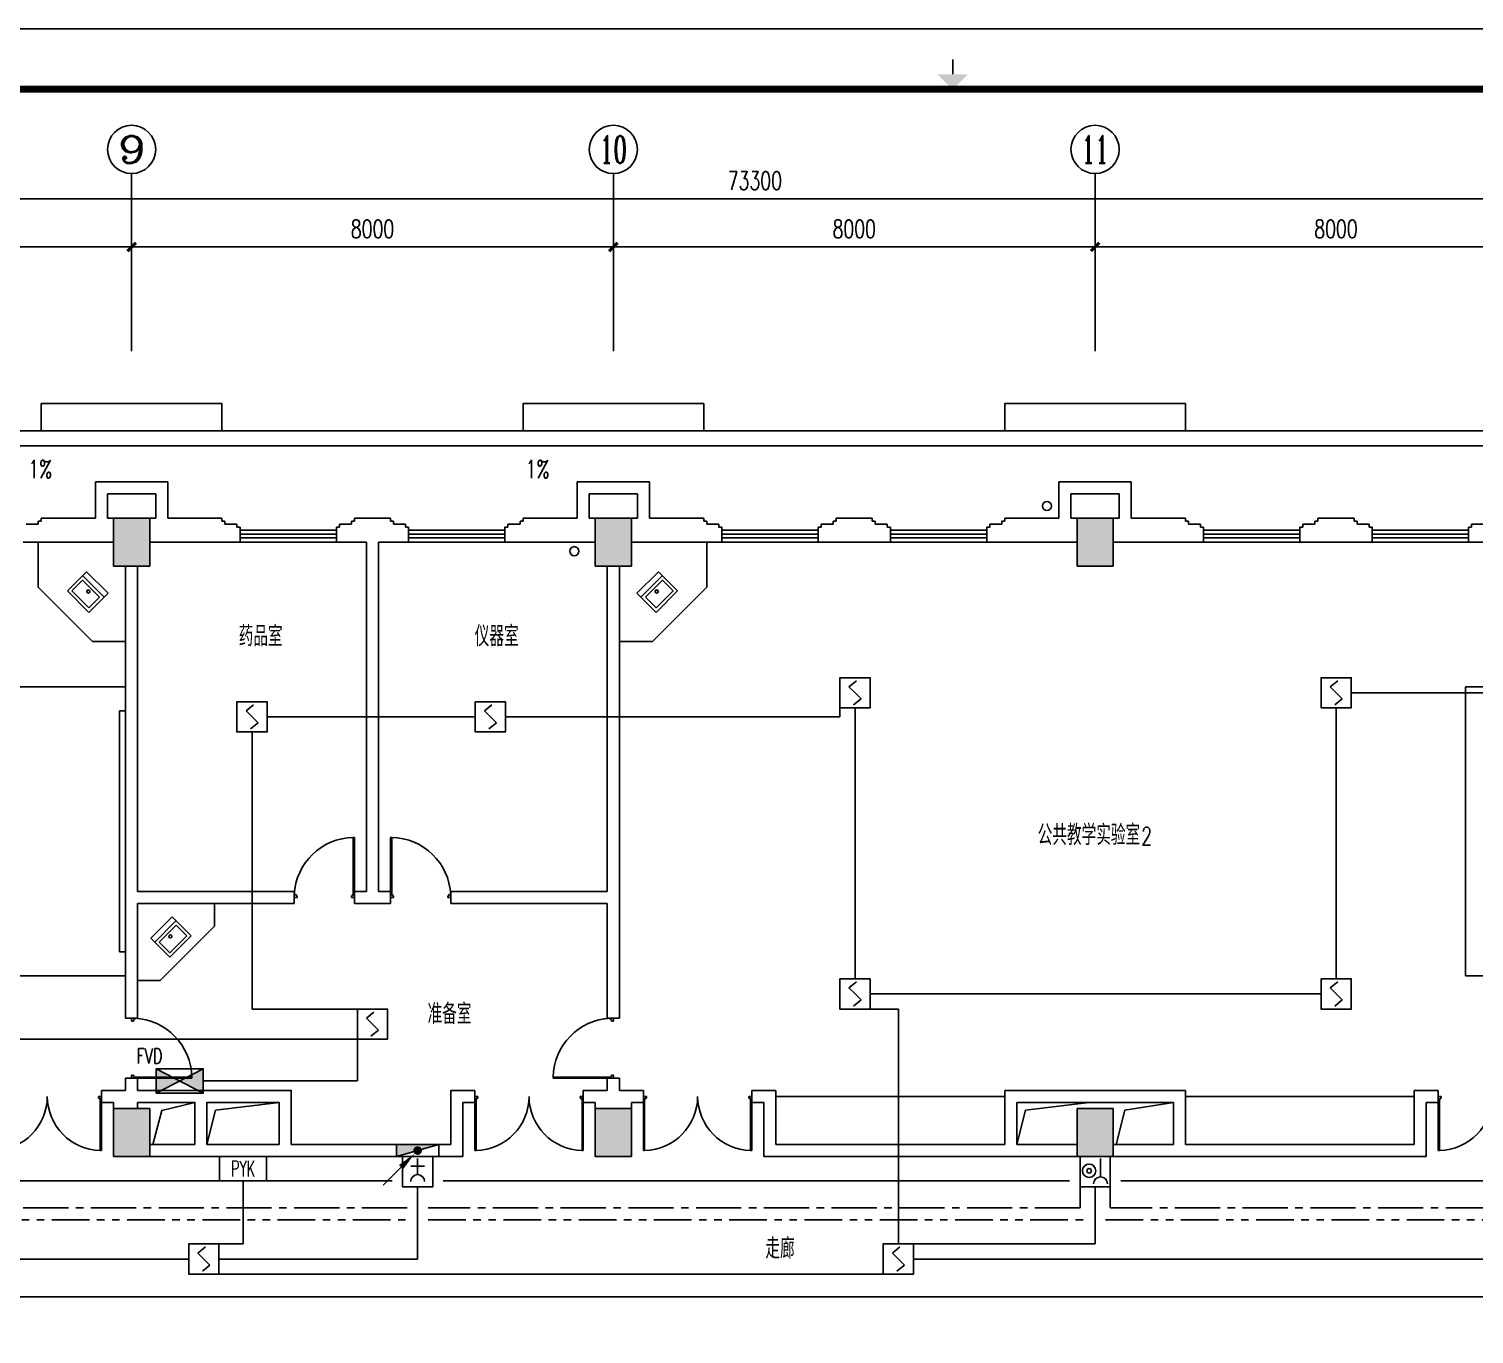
# Model space of a CAD drawing. Extents: x 190999 to 918899, y -200814 to 215286.
# Drawn here: x 235106 to 259106, y -33978 to -12314 of the extents above; entities that cross this region are included whole.
import ezdxf
from ezdxf.enums import TextEntityAlignment as Align

# ---------------------------------------------------------------- set-up
doc = ezdxf.new("R2010")
doc.units = 0
doc.header["$LTSCALE"] = 1000
doc.header["$MEASUREMENT"] = 0
doc.linetypes.add('CENTER2', pattern=[1.125, 0.75, -0.125, 0.125, -0.125])
doc.linetypes.add('PHANTOM2', pattern=[1.25, 0.625, -0.125, 0.125, -0.125, 0.125, -0.125])
doc.layers.get('Defpoints').update_dxf_attribs({"color": 1})
for name, color, linetype in [('00-EQUIP', 3, 'Continuous'), ('00-LWIRE', 4, 'Continuous'), ('00-WIRE-4', 6, 'Continuous'), ('A-墙线', 2, 'Continuous'), ('A-外包装修', 250, 'Continuous'), ('A-外窗', 145, 'Continuous'), ('A-家具', 250, 'Continuous'), ('A-门', 167, 'Continuous'), ('AXIS', 3, 'Continuous'), ('AXIS_TEXT', 7, 'Continuous'), ('COLUMN', 2, 'Continuous'), ('EQUIP_消火栓', 1, 'Continuous'), ('PUB_HATCH', 250, 'Continuous'), ('PUB_TEXT', 7, 'Continuous'), ('图框', 189, 'Continuous'), ('屋面排水', 4, 'Continuous'), ('房间名称', 7, 'Continuous'), ('暖通-风-说明', 3, 'Continuous'), ('洞口线', 165, 'Continuous'), ('雨水管', 151, 'Continuous'), ('雨水管口', 6, 'Continuous')]:
    doc.layers.add(name, color=color, linetype=linetype)
doc.styles.add('_COMPLEX', font='COMPLEX.shx', dxfattribs={"width": 0.5})
doc.styles.add('_TCH_AXIS', font='COMPLEX', dxfattribs={"bigfont": 'GBCBIG'})
doc.styles.add('_TCH_DIM', font='SIMPLEX', dxfattribs={"bigfont": 'GBCBIG'})
doc.styles.add('COMPLEX', font='COMPLEX')
doc.styles.add('DIM_FONT', font='SIMPLEX', dxfattribs={"width": 0.7, "bigfont": 'GBCBIG'})
doc.styles.add('HZ-ZGBZ', font='romanc.shx', dxfattribs={"width": 0.65})
doc.styles.get("Standard").update_dxf_attribs({"font": 'simhei.ttf'})
doc.styles.add('XXK', font='romans.shx', dxfattribs={"width": 0.75, "bigfont": 'hzf.shx'})
doc.styles.add('zz-1', font='arial.ttf', dxfattribs={"width": 0.8})
doc.linetypes.add('4INE', pattern='A,1,-0.15,["4",XXK,S=0.3,R=0,X=-0.1,Y=-0.1],-0.25', length=1.4)
doc.linetypes.add('BIG-DLINE', pattern='A,1,-0.15,["D",XXK,S=0.2,R=0,X=-0.1,Y=-0.09],-0.2', length=1.35)
doc.dimstyles.new('DIMN', dxfattribs={"dimtxt": 300, "dimasz": 100, "dimexe": 250, "dimexo": 300, "dimgap": 150, "dimtad": 1, "dimdec": 0, "dimzin": 0, "dimdsep": 46, "dimtxsty": 'DIM_FONT', "dimblk": 'ARCHTICK', "dimcen": 0.09, "dimclrt": 7, "dimazin": 2, "dimtfac": 1, "dimtdec": 0, "dimtix": 1, "dimtmove": 2, "dimatfit": 3, "dimfxl": 0, "dimtolj": 1, "dimtzin": 0, "dimarcsym": 0})

# ---------------------------------------------------------------- blocks, each defined once
blk = doc.blocks.new('TJAD_TK_A0')
at = {"layer": '图框'}
blk.add_line((2162, 399.3), (973, 399.3), dxfattribs=at)
at = {"layer": '图框', "const_width": 0.3}
blk.add_lwpolyline([(1567.5, 391.74), (1567.5, 394.24)], dxfattribs=at)
at = {"layer": '图框', "const_width": 1.2}
blk.add_lwpolyline([(2152, -431.7), (2152, 389.3), (998, 389.3), (998, -431.7)], close=True, dxfattribs=at)
at = {"layer": '图框'}
blk.add_solid([(1565, 391.74), (1570, 391.74), (1567.5, 389.24)], dxfattribs=at)
blk = doc.blocks.new('m1000')
at = {"layer": 'A-墙线'}
for p, q in [((0, 0), (0, 200)), ((1000, 0), (1000, 200))]:
    blk.add_line(p, q, dxfattribs=at)
at = {"layer": 'A-门'}
for p, q in [((0, 1100), (0, 100)), ((0, 1100), (20, 1100)), ((20, 1100), (20, 150)), ((0, 150), (30, 150)), ((0, 100), (50, 100)), ((30, 150), (30, 130)), ((30, 130), (50, 130)), ((50, 130), (50, 100)), ((950, 130), (950, 100)), ((970, 130), (950, 130)), ((1000, 100), (950, 100)), ((970, 150), (970, 130)), ((1000, 150), (970, 150)), ((1000, 150), (1000, 100))]:
    blk.add_line(p, q, dxfattribs=at)
blk.add_arc((0, 100), 1000, 2.866, 88.854, dxfattribs=at)
blk = doc.blocks.new('m1800')
at = {"layer": 'A-墙线'}
for p, q in [((-900, -100), (-900, 100)), ((900, -100), (900, 100))]:
    blk.add_line(p, q, dxfattribs=at)
at = {"layer": 'A-门'}
for p, q in [((-900, 900), (-900, 0)), ((-900, 900), (-880, 900)), ((-880, 900), (-880, 50)), ((880, 900), (880, 50)), ((900, 900), (880, 900)), ((900, 900), (900, 0)), ((-900, 50), (-870, 50)), ((-900, 0), (-850, 0)), ((-870, 50), (-870, 30)), ((-870, 30), (-850, 30)), ((-850, 30), (-850, 0)), ((850, 30), (850, 0)), ((870, 30), (850, 30)), ((900, 0), (850, 0)), ((870, 50), (870, 30)), ((900, 50), (870, 50))]:
    blk.add_line(p, q, dxfattribs=at)
for centre, start, end in [((-900, 0), 0, 88.7267), ((900, 0), 91.2733, 180)]:
    blk.add_arc(centre, 900, start, end, dxfattribs=at)
blk = doc.blocks.new('$TwtSys$00000434')
for p, q in [((-0.5, 0.5), (-0.5, -0.5)), ((-0.5, -0.5), (0.5, 0.5)), ((0.5, 0.5), (-0.5, 0.5)), ((0.5, -0.5), (0.5, 0.5)), ((-0.5, -0.5), (0.5, -0.5))]:
    blk.add_line(p, q)
blk.add_solid([(0.5, -0.5), (0.5, 0.5), (-0.5, -0.5)])
blk = doc.blocks.new('_ArchTick')
at = {"const_width": 0.5}
blk.add_lwpolyline([(-0.7, -0.7), (0.7, 0.7)], dxfattribs=at)
blk = doc.blocks.new('*D1357')
at = {"layer": 'AXIS', "color": 0, "lineweight": -2}
for p, q in [((228812, -17333), (228812, -15683)), ((236812, -17333), (236812, -15683)), ((228812, -15933), (236812, -15933))]:
    blk.add_line(p, q, dxfattribs=at)
at = {"layer": 'Defpoints', "color": 0}
for p in [(236812, -15933), (228812, -17633), (236812, -17633)]:
    blk.add_point(p, dxfattribs=at)
at = {"layer": 'AXIS', "color": 0, "lineweight": -2, "xscale": 100, "yscale": 100, "zscale": 100, "rotation": 180}
blk.add_blockref('_ArchTick', (228812, -15933), dxfattribs=at)
at = {"layer": 'AXIS', "color": 0, "lineweight": -2, "xscale": 100, "yscale": 100, "zscale": 100}
blk.add_blockref('_ArchTick', (236812, -15933), dxfattribs=at)
at = {"layer": 'AXIS', "color": 7, "insert": (232812, -15633), "char_height": 300, "attachment_point": 5, "style": 'DIM_FONT'}
blk.add_mtext('\\A1;8000', dxfattribs=at)
blk = doc.blocks.new('*D1358')
at = {"layer": 'AXIS', "color": 0, "lineweight": -2}
for p, q in [((236812, -17333), (236812, -15683)), ((244812, -17333), (244812, -15683)), ((236812, -15933), (244812, -15933))]:
    blk.add_line(p, q, dxfattribs=at)
at = {"layer": 'Defpoints', "color": 0}
for p in [(244812, -15933), (236812, -17633), (244812, -17633)]:
    blk.add_point(p, dxfattribs=at)
at = {"layer": 'AXIS', "color": 0, "lineweight": -2, "xscale": 100, "yscale": 100, "zscale": 100, "rotation": 180}
blk.add_blockref('_ArchTick', (236812, -15933), dxfattribs=at)
at = {"layer": 'AXIS', "color": 0, "lineweight": -2, "xscale": 100, "yscale": 100, "zscale": 100}
blk.add_blockref('_ArchTick', (244812, -15933), dxfattribs=at)
at = {"layer": 'AXIS', "color": 7, "insert": (240812, -15633), "char_height": 300, "attachment_point": 5, "style": 'DIM_FONT'}
blk.add_mtext('\\A1;8000', dxfattribs=at)
blk = doc.blocks.new('*D1359')
at = {"layer": 'AXIS', "color": 0, "lineweight": -2}
for p, q in [((244812, -17333), (244812, -15683)), ((252812, -17333), (252812, -15683)), ((244812, -15933), (252812, -15933))]:
    blk.add_line(p, q, dxfattribs=at)
at = {"layer": 'Defpoints', "color": 0}
for p in [(252812, -15933), (244812, -17633), (252812, -17633)]:
    blk.add_point(p, dxfattribs=at)
at = {"layer": 'AXIS', "color": 0, "lineweight": -2, "xscale": 100, "yscale": 100, "zscale": 100, "rotation": 180}
blk.add_blockref('_ArchTick', (244812, -15933), dxfattribs=at)
at = {"layer": 'AXIS', "color": 0, "lineweight": -2, "xscale": 100, "yscale": 100, "zscale": 100}
blk.add_blockref('_ArchTick', (252812, -15933), dxfattribs=at)
at = {"layer": 'AXIS', "color": 7, "insert": (248812, -15633), "char_height": 300, "attachment_point": 5, "style": 'DIM_FONT'}
blk.add_mtext('\\A1;8000', dxfattribs=at)
blk = doc.blocks.new('*D1360')
at = {"layer": 'AXIS', "color": 0, "lineweight": -2}
for p, q in [((252812, -17333), (252812, -15683)), ((260812, -17333), (260812, -15683)), ((252812, -15933), (260812, -15933))]:
    blk.add_line(p, q, dxfattribs=at)
at = {"layer": 'Defpoints', "color": 0}
for p in [(260812, -15933), (252812, -17633), (260812, -17633)]:
    blk.add_point(p, dxfattribs=at)
at = {"layer": 'AXIS', "color": 0, "lineweight": -2, "xscale": 100, "yscale": 100, "zscale": 100, "rotation": 180}
blk.add_blockref('_ArchTick', (252812, -15933), dxfattribs=at)
at = {"layer": 'AXIS', "color": 0, "lineweight": -2, "xscale": 100, "yscale": 100, "zscale": 100}
blk.add_blockref('_ArchTick', (260812, -15933), dxfattribs=at)
at = {"layer": 'AXIS', "color": 7, "insert": (256812, -15633), "char_height": 300, "attachment_point": 5, "style": 'DIM_FONT'}
blk.add_mtext('\\A1;8000', dxfattribs=at)
blk = doc.blocks.new('*D1365')
at = {"layer": 'AXIS', "color": 0, "lineweight": -2}
for p, q in [((210512, -17333), (210512, -14883)), ((283812, -17333), (283812, -14883)), ((210512, -15133), (283812, -15133))]:
    blk.add_line(p, q, dxfattribs=at)
at = {"layer": 'Defpoints', "color": 0}
for p in [(283812, -15133), (210512, -17633), (283812, -17633)]:
    blk.add_point(p, dxfattribs=at)
at = {"layer": 'AXIS', "color": 0, "lineweight": -2, "xscale": 100, "yscale": 100, "zscale": 100, "rotation": 180}
blk.add_blockref('_ArchTick', (210512, -15133), dxfattribs=at)
at = {"layer": 'AXIS', "color": 0, "lineweight": -2, "xscale": 100, "yscale": 100, "zscale": 100}
blk.add_blockref('_ArchTick', (283812, -15133), dxfattribs=at)
at = {"layer": 'AXIS', "color": 7, "insert": (247162, -14833), "char_height": 300, "attachment_point": 5, "style": 'DIM_FONT'}
blk.add_mtext('\\A1;73300', dxfattribs=at)
blk = doc.blocks.new('_AXISO')
blk.add_circle((0, 0), 0.5)
at = {"layer": 'AXIS_TEXT', "style": 'COMPLEX', "width": 1.041667}
blk.add_attdef('A', text='', height=0.56, dxfattribs=at).set_placement((-0.25, -0.28), (0.25, -0.28), align=Align.FIT)
blk = doc.blocks.new('$plan$00001609')
at = {"linetype": 'Continuous'}
for p, q in [((0, -251), (0, 251)), ((0, 251), (450, 251)), ((93, -251), (93, 251)), ((450, 251), (450, -251)), ((146, -199), (146, 199)), ((146, 199), (397, 199)), ((397, 199), (397, -199)), ((146, -199), (397, -199)), ((0, -251), (450, -251))]:
    blk.add_line(p, q, dxfattribs=at)
blk.add_line((238, 2), (238, 0))
blk.add_arc((212, 0), 26, 4.716, 0, dxfattribs=at)
at = {"style": 'zz-1'}
for tag in ['YSIZE', 'XSIZE']:
    blk.add_attdef(tag, (0, 0), '', height=0.5, dxfattribs=at)
blk = doc.blocks.new('_LINKPT1')
at = {"color": 0}
blk.add_line((0, 0), (0, 0), dxfattribs=at)
blk = doc.blocks.new('J62IR8YJ')
for p, q in [((-0.5, 1), (0.5, 1)), ((-0.5, 0), (-0.5, 1)), ((0.5, 1), (0.5, 0)), ((0, 0.598), (0, 0.06)), ((0.5, 0), (-0.5, 0)), ((-0.231, 0.312), (0.231, 0.312))]:
    blk.add_line(p, q)
at = {"const_width": 0.04, "flags": 128}
blk.add_lwpolyline([(-0.5, 0), (-0.5, 1), (0.5, 1), (0.5, 0)], close=True, dxfattribs=at)
blk.add_arc((0, 0.829), 0.231, 180, 0)
at = {"xscale": 0.002, "yscale": 0.00200000000000955, "zscale": 0.002}
for p in [(0, 1), (-0.5, 0.5), (0.5, 0.5), (0, 0)]:
    blk.add_blockref('_LINKPT1', p, dxfattribs=at)
at = {"flags": 9}
blk.add_attdef('A', (0, 0), '', height=0.00002, dxfattribs=at)
blk = doc.blocks.new('3S1KCGW2')
for p, q in [((0.5, 0.5), (-0.5, 0.5)), ((-0.5, 0.5), (-0.5, -0.5)), ((0.5, -0.5), (0.5, 0.5)), ((-0.2, 0.2), (0.05, 0.4)), ((0, 0), (-0.2, 0.2)), ((0, 0), (0.2, -0.2)), ((0.2, -0.2), (-0.05, -0.4)), ((-0.5, -0.5), (0.5, -0.5))]:
    blk.add_line(p, q)
at = {"const_width": 0.04, "flags": 128}
blk.add_lwpolyline([(-0.5, -0.5), (-0.5, 0.5), (0.5, 0.5), (0.5, -0.5)], close=True, dxfattribs=at)
at = {"xscale": 0.002, "yscale": 0.002, "zscale": 0.002}
for p in [(0, 0.5), (-0.5, 0), (0.5, 0), (0, -0.5)]:
    blk.add_blockref('_LINKPT1', p, dxfattribs=at)
at = {"flags": 9}
blk.add_attdef('A', (0, 0), '', height=0.00002, dxfattribs=at)
blk = doc.blocks.new('3T1W6ZCM')
for p, q in [((0.5, 0.5), (-0.5, 0.5)), ((-0.5, 0.5), (-0.5, -0.5)), ((0.5, -0.5), (0.5, 0.5)), ((-0.178, 0.172), (-0.178, -0.443)), ((-0.5, -0.5), (0.5, -0.5))]:
    blk.add_line(p, q)
at = {"const_width": 0.04}
blk.add_lwpolyline([(-0.5, 0.5), (-0.5, -0.5), (0.5, -0.5), (0.5, 0.5)], close=True, dxfattribs=at)
for radius in [0.222, 0.074]:
    blk.add_circle((0.197, -0.03), radius)
blk.add_arc((-0.178, 0.403), 0.231, 180, 0)
at = {"xscale": 0.002, "yscale": 0.002, "zscale": 0.002}
for p in [(0, 0.5), (-0.5, 0), (0.5, 0), (0, -0.5)]:
    blk.add_blockref('_LINKPT1', p, dxfattribs=at)
at = {"flags": 9}
blk.add_attdef('A', (0, 0), '', height=0.00002, dxfattribs=at)
blk = doc.blocks.new('6H2KALM6')
for p, q in [((-0.78, 0.4), (0.78, -0.4)), ((0.78, 0.4), (-0.78, -0.4)), ((0.78, 0.4), (-0.78, 0.4)), ((-0.78, 0.4), (-0.78, -0.4)), ((0.78, -0.4), (0.78, 0.4)), ((-0.78, -0.4), (0.78, -0.4))]:
    blk.add_line(p, q)
at = {"const_width": 0.04}
blk.add_lwpolyline([(-0.78, 0.4), (-0.78, -0.4), (0.78, -0.4), (0.78, 0.4)], close=True, dxfattribs=at)
for points in [[(-0.78, 0.4), (0, 0), (-0.78, -0.4)], [(0.78, 0.4), (0, 0), (0.78, -0.4)]]:
    blk.add_solid(points)
at = {"xscale": 0.002, "yscale": 0.002, "zscale": 0.002}
for p in [(-0.78, 0), (0, 0.4), (0.78, 0), (0, -0.4)]:
    blk.add_blockref('_LINKPT1', p, dxfattribs=at)
at = {"flags": 9}
blk.add_attdef('A', (0, 0), '', height=0.00002, dxfattribs=at)
blk = doc.blocks.new('6A2DRK5Q')
for p, q in [((0.78, 0.4), (-0.78, 0.4)), ((-0.78, 0.4), (-0.78, -0.4)), ((0.78, -0.4), (0.78, 0.4)), ((-0.78, -0.4), (0.78, -0.4))]:
    blk.add_line(p, q)
at = {"xscale": 0.002, "yscale": 0.002, "zscale": 0.002}
for p in [(-0.78, 0), (0, 0.4), (0.78, 0), (0, -0.4)]:
    blk.add_blockref('_LINKPT1', p, dxfattribs=at)
at = {"style": '_COMPLEX', "width": 0.6, "flags": 8}
blk.add_attdef('$TEXT$', text='', height=0.52, dxfattribs=at).set_placement((0, 0), align=Align.MIDDLE_CENTER)
at = {"flags": 9}
blk.add_attdef('A', (0, 0), '', height=0.00002, dxfattribs=at)
blk = doc.blocks.new('_WRLD10L')
for p, q in [((1.15, 1.15), (0.55, 0.55)), ((0.104, 0.104), (0.104, 0.104)), ((-0.104, -0.104), (-0.104, -0.104))]:
    blk.add_line(p, q)
at = {"const_width": 0.142}
blk.add_lwpolyline([(-0.071, 0, 1), (0.071, 0, 1)], format="xyb", close=True, dxfattribs=at)
blk.add_solid([(0.62, 0.48), (0.48, 0.62), (0.1, 0.1)])
at = {"width": 0.8, "flags": 9}
blk.add_attdef('A', (0, 0), '', height=0.00002, dxfattribs=at)

msp = doc.modelspace()

# ---------------------------------------------------------------- hatches: boundary and pattern name
at = {"layer": 'PUB_HATCH'}
for points in [[(237111.6, -20432.6), (236511.6, -20432.6), (236511.6, -21232.6), (237111.6, -21232.6)], [(245111.6, -20432.6), (244511.6, -20432.6), (244511.6, -21232.6), (245111.6, -21232.6)], [(253111.6, -20432.6), (252511.6, -20432.6), (252511.6, -21232.6), (253111.6, -21232.6)], [(237111.6, -30232.6), (236511.6, -30232.6), (236511.6, -31032.6), (237111.6, -31032.6)], [(245111.6, -30232.6), (244511.6, -30232.6), (244511.6, -31032.6), (245111.6, -31032.6)], [(253111.6, -30232.6), (252511.6, -30232.6), (252511.6, -31032.6), (253111.6, -31032.6)]]:
    msp.add_hatch(color=256, dxfattribs=at).paths.add_polyline_path(points)

# ---------------------------------------------------------------- linework, layer by layer
at = {"layer": '00-WIRE-4'}
for p, q in [((264603.5, -23332.6), (257066.5, -23332.6)), ((242519.2, -23732.6), (239061.6, -23732.6)), ((248574.7, -23732.6), (243019.2, -23732.6)), ((248574.7, -23582.6), (248574.7, -23732.6)), ((248824.7, -28082.6), (248824.7, -23582.6)), ((256816.5, -28082.6), (256816.5, -23582.6)), ((238811.6, -28582.6), (238811.6, -23982.6)), ((256566.5, -28332.6), (249074.7, -28332.6)), ((240561.6, -28582.6), (238811.6, -28582.6)), ((249074.7, -28582.6), (249545, -28582.6)), ((249545, -28582.6), (249545, -32482.6)), ((232761.6, -29081.4), (240561.6, -29081.4)), ((240561.6, -29082.6), (240561.6, -29776.7)), ((240561.6, -29776.7), (238001.6, -29776.7)), ((238661.6, -32482.6), (238661.6, -31432.6)), ((241561.3, -32732.6), (241561.3, -31532.6)), ((252811.6, -32482.6), (252811.6, -31532.6)), ((238261.6, -32482.6), (238661.6, -32482.6)), ((249795, -32482.6), (252811.6, -32482.6)), ((226728.3, -32732.6), (237761.6, -32732.6)), ((241561.3, -32732.6), (238261.6, -32732.6)), ((249795, -32732.6), (260828.3, -32732.6)), ((238261.6, -32982.6), (249295, -32982.6))]:
    msp.add_line(p, q, dxfattribs=at)
at = {"layer": '00-WIRE-4', "linetype": '4INE'}
for p, q in [((238271.6, -31432.6), (224486.6, -31432.6)), ((239051.6, -31432.6), (241136.3, -31432.6)), ((241986.3, -31432.6), (252386.6, -31432.6)), ((253236.6, -31432.6), (263636.9, -31432.6))]:
    msp.add_line(p, q, dxfattribs=at)
at = {"layer": '00-WIRE-4', "linetype": 'CENTER2'}
for p, q in [((252561.6, -31532.6), (252561.6, -31882.6)), ((253061.6, -31532.6), (253061.6, -31882.6)), ((241386.3, -31882.6), (224236.6, -31882.6)), ((252561.6, -31882.6), (241736.3, -31882.6)), ((263886.9, -31882.6), (253061.6, -31882.6))]:
    msp.add_line(p, q, dxfattribs=at)
at = {"layer": '00-WIRE-4', "linetype": 'PHANTOM2'}
for p, q in [((224236.6, -32082.6), (241386.3, -32082.6)), ((241736.3, -32082.6), (252636.6, -32082.6)), ((252986.6, -32082.6), (263886.9, -32082.6))]:
    msp.add_line(p, q, dxfattribs=at)
at = {"layer": '00-WIRE-4', "linetype": 'BIG-DLINE'}
msp.add_line((224236.6, -33361.2), (272436.6, -33361.2), dxfattribs=at)
at = {"layer": 'A-墙线'}
for p, q in [((236211.6, -19832.6), (237411.6, -19832.6)), ((236211.6, -20432.6), (236211.6, -19832.6)), ((237411.6, -20432.6), (237411.6, -19832.6)), ((244211.6, -19832.6), (245411.6, -19832.6)), ((244211.6, -20432.6), (244211.6, -19832.6)), ((245411.6, -20432.6), (245411.6, -19832.6)), ((252211.6, -19832.6), (253411.6, -19832.6)), ((252211.6, -20432.6), (252211.6, -19832.6)), ((253411.6, -20432.6), (253411.6, -19832.6)), ((236411.6, -20032.6), (237211.6, -20032.6)), ((236411.6, -20432.6), (236411.6, -20032.6)), ((237211.6, -20432.6), (237211.6, -20032.6)), ((244411.6, -20032.6), (245211.6, -20032.6)), ((244411.6, -20432.6), (244411.6, -20032.6)), ((245211.6, -20432.6), (245211.6, -20032.6)), ((252411.6, -20032.6), (253211.6, -20032.6)), ((252411.6, -20432.6), (252411.6, -20032.6)), ((253211.6, -20432.6), (253211.6, -20032.6)), ((235261.6, -20532.6), (235061.6, -20532.6)), ((235261.6, -20482.6), (235261.6, -20532.6)), ((235311.6, -20482.6), (235261.6, -20482.6)), ((236211.6, -20432.6), (235311.6, -20432.6)), ((235311.6, -20432.6), (235311.6, -20482.6)), ((236511.6, -20432.6), (236411.6, -20432.6)), ((237111.6, -20432.6), (237211.6, -20432.6)), ((237411.6, -20432.6), (238311.6, -20432.6)), ((238311.6, -20432.6), (238311.6, -20482.6)), ((238311.6, -20482.6), (238361.6, -20482.6)), ((238361.6, -20482.6), (238361.6, -20532.6)), ((238361.6, -20532.6), (238561.6, -20532.6)), ((238561.6, -20532.6), (238561.6, -20582.6)), ((238561.6, -20582.6), (238611.6, -20582.6)), ((238611.6, -20582.6), (238611.6, -20832.6)), ((240261.6, -20582.6), (240211.6, -20582.6)), ((240211.6, -20582.6), (240211.6, -20832.6)), ((240261.6, -20532.6), (240261.6, -20582.6)), ((240461.6, -20532.6), (240261.6, -20532.6)), ((240461.6, -20482.6), (240461.6, -20532.6)), ((240511.6, -20482.6), (240461.6, -20482.6)), ((240511.6, -20432.6), (241111.6, -20432.6)), ((240511.6, -20432.6), (240511.6, -20482.6)), ((241111.6, -20432.6), (241111.6, -20482.6)), ((241111.6, -20482.6), (241161.6, -20482.6)), ((241161.6, -20482.6), (241161.6, -20532.6)), ((241161.6, -20532.6), (241361.6, -20532.6)), ((241361.6, -20532.6), (241361.6, -20582.6)), ((241361.6, -20582.6), (241411.6, -20582.6)), ((241411.6, -20582.6), (241411.6, -20832.6)), ((243061.6, -20582.6), (243011.6, -20582.6)), ((243011.6, -20582.6), (243011.6, -20832.6)), ((243061.6, -20532.6), (243061.6, -20582.6)), ((243261.6, -20532.6), (243061.6, -20532.6)), ((243261.6, -20482.6), (243261.6, -20532.6)), ((243311.6, -20482.6), (243261.6, -20482.6)), ((243311.6, -20432.6), (244211.6, -20432.6)), ((243311.6, -20432.6), (243311.6, -20482.6)), ((244411.6, -20432.6), (244511.6, -20432.6)), ((245211.6, -20432.6), (245111.6, -20432.6)), ((246311.6, -20432.6), (245411.6, -20432.6)), ((246311.6, -20432.6), (246311.6, -20482.6)), ((246311.6, -20482.6), (246361.6, -20482.6)), ((246361.6, -20482.6), (246361.6, -20532.6)), ((246361.6, -20532.6), (246561.6, -20532.6)), ((246561.6, -20532.6), (246561.6, -20582.6)), ((246561.6, -20582.6), (246611.6, -20582.6)), ((246611.6, -20582.6), (246611.6, -20832.6)), ((248261.6, -20582.6), (248211.6, -20582.6)), ((248211.6, -20582.6), (248211.6, -20832.6)), ((248261.6, -20532.6), (248261.6, -20582.6)), ((248461.6, -20532.6), (248261.6, -20532.6)), ((248461.6, -20482.6), (248461.6, -20532.6)), ((248511.6, -20482.6), (248461.6, -20482.6)), ((249111.6, -20432.6), (248511.6, -20432.6)), ((248511.6, -20432.6), (248511.6, -20482.6)), ((249111.6, -20432.6), (249111.6, -20482.6)), ((249111.6, -20482.6), (249161.6, -20482.6)), ((249161.6, -20482.6), (249161.6, -20532.6)), ((249161.6, -20532.6), (249361.6, -20532.6)), ((249361.6, -20532.6), (249361.6, -20582.6)), ((249361.6, -20582.6), (249411.6, -20582.6)), ((249411.6, -20582.6), (249411.6, -20832.6)), ((251061.6, -20582.6), (251011.6, -20582.6)), ((251011.6, -20582.6), (251011.6, -20832.6)), ((251061.6, -20532.6), (251061.6, -20582.6)), ((251261.6, -20532.6), (251061.6, -20532.6)), ((251261.6, -20482.6), (251261.6, -20532.6)), ((251311.6, -20482.6), (251261.6, -20482.6)), ((252211.6, -20432.6), (251311.6, -20432.6)), ((251311.6, -20432.6), (251311.6, -20482.6)), ((252511.6, -20432.6), (252411.6, -20432.6)), ((253111.6, -20432.6), (253211.6, -20432.6)), ((253411.6, -20432.6), (254311.6, -20432.6)), ((254311.6, -20432.6), (254311.6, -20482.6)), ((254311.6, -20482.6), (254361.6, -20482.6)), ((254361.6, -20482.6), (254361.6, -20532.6)), ((254361.6, -20532.6), (254561.6, -20532.6)), ((254561.6, -20532.6), (254561.6, -20582.6)), ((254561.6, -20582.6), (254611.6, -20582.6)), ((254611.6, -20582.6), (254611.6, -20832.6)), ((256261.6, -20582.6), (256211.6, -20582.6)), ((256211.6, -20582.6), (256211.6, -20832.6)), ((256261.6, -20532.6), (256261.6, -20582.6)), ((256461.6, -20532.6), (256261.6, -20532.6)), ((256461.6, -20482.6), (256461.6, -20532.6)), ((256511.6, -20482.6), (256461.6, -20482.6)), ((256511.6, -20432.6), (257111.6, -20432.6)), ((256511.6, -20432.6), (256511.6, -20482.6)), ((257111.6, -20432.6), (257111.6, -20482.6)), ((257111.6, -20482.6), (257161.6, -20482.6)), ((257161.6, -20482.6), (257161.6, -20532.6)), ((257161.6, -20532.6), (257361.6, -20532.6)), ((257361.6, -20532.6), (257361.6, -20582.6)), ((257361.6, -20582.6), (257411.6, -20582.6)), ((257411.6, -20582.6), (257411.6, -20832.6)), ((259061.6, -20582.6), (259011.6, -20582.6)), ((259011.6, -20582.6), (259011.6, -20832.6)), ((259061.6, -20532.6), (259061.6, -20582.6)), ((259261.6, -20532.6), (259061.6, -20532.6)), ((236511.6, -20832.6), (235011.6, -20832.6)), ((237111.6, -20832.6), (238611.6, -20832.6)), ((240211.6, -20832.6), (240711.6, -20832.6)), ((240711.6, -20832.6), (240711.6, -26632.6)), ((240911.6, -20832.6), (240911.6, -26632.6)), ((240911.6, -20832.6), (241411.6, -20832.6)), ((243011.6, -20832.6), (244511.6, -20832.6)), ((246611.6, -20832.6), (245111.6, -20832.6)), ((249411.6, -20832.6), (248211.6, -20832.6)), ((252511.6, -20832.6), (251011.6, -20832.6)), ((253111.6, -20832.6), (254611.6, -20832.6)), ((256211.6, -20832.6), (257411.6, -20832.6)), ((259011.6, -20832.6), (260511.6, -20832.6)), ((236711.6, -28732.6), (236711.6, -21232.6)), ((236911.6, -26632.6), (236911.6, -21232.6)), ((244711.6, -26632.6), (244711.6, -21232.6)), ((244911.6, -28732.6), (244911.6, -21232.6)), ((239511.6, -26632.6), (236911.6, -26632.6)), ((240711.6, -26632.6), (240511.6, -26632.6)), ((241111.6, -26632.6), (240911.6, -26632.6)), ((244711.6, -26632.6), (242111.6, -26632.6)), ((239511.6, -26832.6), (236911.6, -26832.6)), ((236911.6, -28732.6), (236911.6, -26832.6)), ((241111.6, -26832.6), (240511.6, -26832.6)), ((244711.6, -26832.6), (242111.6, -26832.6)), ((244711.6, -28732.6), (244711.6, -26832.6)), ((236711.6, -29932.6), (236711.6, -29732.6)), ((236911.6, -29932.6), (236911.6, -29732.6)), ((244711.6, -29932.6), (244711.6, -29732.6)), ((244911.6, -29932.6), (244911.6, -29732.6)), ((236311.6, -29932.6), (236711.6, -29932.6)), ((242511.6, -29932.6), (242111.6, -29932.6)), ((242111.6, -29932.6), (242111.6, -30832.6)), ((244711.6, -29932.6), (244311.6, -29932.6)), ((245311.6, -29932.6), (244911.6, -29932.6)), ((247111.6, -29932.6), (247511.6, -29932.6)), ((247511.6, -29932.6), (247511.6, -30832.6)), ((254311.6, -29932.6), (251311.6, -29932.6)), ((251311.6, -29932.6), (251311.6, -30832.6)), ((254311.6, -29932.6), (254311.6, -30832.6)), ((258511.6, -29932.6), (258111.6, -29932.6)), ((258111.6, -29932.6), (258111.6, -30832.6)), ((236511.6, -30132.6), (236311.6, -30132.6)), ((236511.6, -30232.6), (236511.6, -30132.6)), ((236911.6, -30232.6), (236911.6, -30132.6)), ((242511.6, -30132.6), (242311.6, -30132.6)), ((242311.6, -30132.6), (242311.6, -31032.6)), ((244511.6, -30132.6), (244311.6, -30132.6)), ((244511.6, -30232.6), (244511.6, -30132.6)), ((245111.6, -30132.6), (245311.6, -30132.6)), ((245111.6, -30232.6), (245111.6, -30132.6)), ((247111.6, -30132.6), (247311.6, -30132.6)), ((247311.6, -30132.6), (247311.6, -31032.6)), ((254111.6, -30132.6), (251511.6, -30132.6)), ((251511.6, -30832.6), (251511.6, -30132.6)), ((254111.6, -30832.6), (254111.6, -30132.6)), ((258511.6, -30132.6), (258311.6, -30132.6)), ((258311.6, -30132.6), (258311.6, -31032.6)), ((237861.6, -30832.6), (237111.6, -30832.6)), ((239261.6, -30832.6), (238061.6, -30832.6)), ((242111.6, -30832.6), (239461.6, -30832.6)), ((251311.6, -30832.6), (247511.6, -30832.6)), ((252511.6, -30832.6), (251511.6, -30832.6)), ((253111.6, -30832.6), (254111.6, -30832.6)), ((254311.6, -30832.6), (258111.6, -30832.6)), ((242311.6, -31032.6), (237111.6, -31032.6)), ((252511.6, -31032.6), (247311.6, -31032.6)), ((253111.6, -31032.6), (258311.6, -31032.6))]:
    msp.add_line(p, q, dxfattribs=at)
for points in [[(236911.6, -29932.6), (239461.6, -29932.6), (239461.6, -30832.6)], [(236911.6, -30132.6), (237861.6, -30132.6), (237861.6, -30832.6)], [(238061.6, -30832.6), (238061.6, -30132.6), (239261.6, -30132.6), (239261.6, -30832.6)]]:
    msp.add_lwpolyline(points, dxfattribs=at)
at = {"layer": 'A-外包装修'}
for p, q in [((218711.6, -18982.5), (283361.6, -18982.5)), ((218961.6, -19232.5), (283111.6, -19232.5))]:
    msp.add_line(p, q, dxfattribs=at)
for points in [[(238312, -18982.5), (238312, -18532.3), (235311.3, -18532.3), (235311.3, -18982.5)], [(246312, -18982.5), (246312, -18532.3), (243311.3, -18532.3), (243311.3, -18982.5)], [(254312, -18982.5), (254312, -18532.3), (251311.3, -18532.3), (251311.3, -18982.5)]]:
    msp.add_lwpolyline(points, dxfattribs=at)
at = {"layer": 'A-外窗'}
for p, q in [((238611.6, -20632.6), (240211.6, -20632.6)), ((243011.6, -20632.6), (241411.6, -20632.6)), ((246611.6, -20632.6), (248211.6, -20632.6)), ((251011.6, -20632.6), (249411.6, -20632.6)), ((254611.6, -20632.6), (256211.6, -20632.6)), ((259011.6, -20632.6), (257411.6, -20632.6)), ((238611.6, -20702.6), (240211.6, -20702.6)), ((238611.6, -20762.6), (240211.6, -20762.6)), ((238611.6, -20832.6), (240211.6, -20832.6)), ((243011.6, -20702.6), (241411.6, -20702.6)), ((243011.6, -20762.6), (241411.6, -20762.6)), ((243011.6, -20832.6), (241411.6, -20832.6)), ((246611.6, -20702.6), (248211.6, -20702.6)), ((246611.6, -20762.6), (248211.6, -20762.6)), ((246611.6, -20832.6), (248211.6, -20832.6)), ((251011.6, -20702.6), (249411.6, -20702.6)), ((251011.6, -20762.6), (249411.6, -20762.6)), ((251011.6, -20832.6), (249411.6, -20832.6)), ((254611.6, -20702.6), (256211.6, -20702.6)), ((254611.6, -20762.6), (256211.6, -20762.6)), ((254611.6, -20832.6), (256211.6, -20832.6)), ((259011.6, -20702.6), (257411.6, -20702.6)), ((259011.6, -20762.6), (257411.6, -20762.6)), ((259011.6, -20832.6), (257411.6, -20832.6))]:
    msp.add_line(p, q, dxfattribs=at)
at = {"layer": 'A-家具'}
for p, q in [((235261.6, -21582.6), (235261.6, -20832.6)), ((246361.6, -21582.6), (246361.6, -20832.6)), ((235261.6, -21582.6), (236161.6, -22482.6)), ((246361.6, -21582.6), (245461.6, -22482.6)), ((236161.6, -22482.6), (236711.6, -22482.6)), ((245461.6, -22482.6), (244911.6, -22482.6)), ((236711.6, -23232.6), (234961.6, -23232.6)), ((258961.6, -28032.6), (258961.6, -23232.6)), ((260711.6, -23232.6), (258961.6, -23232.6)), ((236611.6, -27632.6), (236611.6, -23632.6)), ((236711.6, -23632.6), (236611.6, -23632.6)), ((238186.6, -27207.6), (238186.6, -26832.6)), ((238186.6, -27207.6), (237286.6, -28107.6)), ((236711.6, -27632.6), (236611.6, -27632.6)), ((236711.6, -28032.6), (234961.6, -28032.6)), ((260711.6, -28032.6), (258961.6, -28032.6)), ((237286.6, -28107.6), (236911.6, -28107.6)), ((251311.6, -30032.6), (247511.6, -30032.6)), ((254311.6, -30032.6), (258111.6, -30032.6))]:
    msp.add_line(p, q, dxfattribs=at)
at = {"layer": 'AXIS'}
for p, q in [((236811.6, -17662.6), (236811.6, -14713.5)), ((244811.6, -17662.6), (244811.6, -14713.5)), ((252811.6, -17662.6), (252811.6, -14713.5))]:
    msp.add_line(p, q, dxfattribs=at)
at = {"layer": 'COLUMN'}
for p, q in [((237111.6, -20432.6), (236511.6, -20432.6)), ((236511.6, -20432.6), (236511.6, -21232.6)), ((237111.6, -21232.6), (237111.6, -20432.6)), ((245111.6, -20432.6), (244511.6, -20432.6)), ((244511.6, -20432.6), (244511.6, -21232.6)), ((245111.6, -21232.6), (245111.6, -20432.6)), ((253111.6, -20432.6), (252511.6, -20432.6)), ((252511.6, -20432.6), (252511.6, -21232.6)), ((253111.6, -21232.6), (253111.6, -20432.6)), ((236511.6, -21232.6), (237111.6, -21232.6)), ((244511.6, -21232.6), (245111.6, -21232.6)), ((252511.6, -21232.6), (253111.6, -21232.6)), ((237111.6, -30232.6), (236511.6, -30232.6)), ((236511.6, -30232.6), (236511.6, -31032.6)), ((237111.6, -31032.6), (237111.6, -30232.6)), ((245111.6, -30232.6), (244511.6, -30232.6)), ((244511.6, -30232.6), (244511.6, -31032.6)), ((245111.6, -31032.6), (245111.6, -30232.6)), ((253111.6, -30232.6), (252511.6, -30232.6)), ((252511.6, -30232.6), (252511.6, -31032.6)), ((253111.6, -31032.6), (253111.6, -30232.6)), ((236511.6, -31032.6), (237111.6, -31032.6)), ((244511.6, -31032.6), (245111.6, -31032.6)), ((252511.6, -31032.6), (253111.6, -31032.6))]:
    msp.add_line(p, q, dxfattribs=at)
at = {"layer": '屋面排水'}
for points in [[(243903.9, -19622.5, 0, 0, 0), (245296.2, -19622.5, 80, 0, 0), (245596.2, -19622.5, 0, 0, 0)], [(258886.4, -19622.5, 0, 0, 0), (257494, -19622.5, 80, 0, 0), (257194, -19622.5, 0, 0, 0)]]:
    msp.add_lwpolyline(points, format="xyseb", dxfattribs=at)
at = {"layer": '洞口线', "ltscale": 2}
for points in [[(237161.6, -30832.6), (237311.6, -30266), (237861.6, -30132.6)], [(238061.6, -30832.6), (238205.1, -30263.2), (239261.6, -30132.6)], [(251511.6, -30832.9), (251655.1, -30263.5), (252711.6, -30132.9)], [(253161.6, -30832.9), (253305.1, -30263.5), (254111.6, -30132.6)]]:
    msp.add_lwpolyline(points, dxfattribs=at)
at = {"layer": '雨水管'}
msp.add_circle((244161.6, -20982.6), 75, dxfattribs=at)
at = {"layer": '雨水管口'}
msp.add_circle((252011.6, -20232.6), 75, dxfattribs=at)

# ---------------------------------------------------------------- block references
at = {"layer": '00-EQUIP', "xscale": 500, "yscale": 500, "zscale": 500}
for name, p in [('3S1KCGW2', (248824.7, -23332.6)), ('3S1KCGW2', (256816.5, -23332.6)), ('3S1KCGW2', (238811.6, -23732.6)), ('3S1KCGW2', (242769.2, -23732.6)), ('3S1KCGW2', (248824.7, -28332.6)), ('3S1KCGW2', (256816.5, -28332.6)), ('3S1KCGW2', (240811.6, -28832.6)), ('6H2KALM6', (237611.6, -29776.7)), ('6H2KALM6', (237611.6, -29776.7))]:
    msp.add_blockref(name, p, dxfattribs=at)
msp.add_blockref('6A2DRK5Q', (238661.6, -31232.6), dxfattribs=at).add_auto_attribs({'$TEXT$': 'PYK'})
at = {"layer": '00-EQUIP', "xscale": 500, "yscale": 500, "zscale": 500, "rotation": 180}
for name, p in [('J62IR8YJ', (241561.3, -31032.6)), ('3T1W6ZCM', (252811.6, -31282.6)), ('3S1KCGW2', (238011.6, -32732.6)), ('3S1KCGW2', (249545, -32732.6))]:
    msp.add_blockref(name, p, dxfattribs=at)
at = {"layer": '00-LWIRE', "xscale": 500, "yscale": 500, "zscale": 500, "rotation": 180}
msp.add_blockref('_WRLD10L', (241561.3, -30932.6), dxfattribs=at)
at = {"layer": 'A-家具', "rotation": 225.0000000000001}
msp.add_blockref('$plan$00001609', (236242, -21502.3), dxfattribs=at)
at = {"layer": 'A-家具', "yscale": -1, "rotation": 315}
for p in [(245381.3, -21502.3), (237306.3, -27227.3)]:
    msp.add_blockref('$plan$00001609', p, dxfattribs=at)
at = {"layer": 'A-门', "xscale": -1}
msp.add_blockref('m1000', (240511.6, -26832.6), dxfattribs=at)
at = {"layer": 'A-门'}
msp.add_blockref('m1000', (241111.6, -26832.6), dxfattribs=at)
at = {"layer": 'A-门', "xscale": -1}
for name, p, rotation in [('m1000', (236711.6, -29732.6), 270), ('m1800', (246211.6, -30032.6), 180)]:
    msp.add_blockref(name, p, dxfattribs=dict(at, rotation=rotation))
at = {"layer": 'A-门'}
for name, p, rotation in [('m1000', (244911.6, -29732.6), 90), ('m1800', (235411.6, -30032.6), 180), ('m1800', (243411.6, -30032.6), 180), ('m1800', (259411.6, -30032.6), 180)]:
    msp.add_blockref(name, p, dxfattribs=dict(at, rotation=rotation))
at = {"layer": 'AXIS'}
ref = msp.add_blockref('_AXISO', (236811.6, -14313.5), dxfattribs=dict(at, xscale=800, yscale=800, zscale=800))
ref.add_attrib('A', '9', dxfattribs={"layer": 'AXIS_TEXT', "height": 452.5, "style": '_TCH_AXIS', "width": 1.5}).set_placement((236585.4, -14539.8), (237037.9, -14539.8), align=Align.FIT)
ref = msp.add_blockref('_AXISO', (244811.6, -14313.5), dxfattribs=dict(at, xscale=800, yscale=800, zscale=800))
ref.add_attrib('A', '10', dxfattribs={"layer": 'AXIS_TEXT', "height": 452.55, "style": '_TCH_AXIS', "width": 0.724138}).set_placement((244585.4, -14539.8), (245037.9, -14539.8), align=Align.FIT)
ref = msp.add_blockref('_AXISO', (252811.6, -14313.5), dxfattribs=dict(at, xscale=800, yscale=800, zscale=800))
ref.add_attrib('A', '11', dxfattribs={"layer": 'AXIS_TEXT', "height": 452.55, "style": '_TCH_AXIS', "width": 0.875}).set_placement((252585.4, -14539.8), (253037.9, -14539.8), align=Align.FIT)
at = {"layer": 'EQUIP_消火栓', "xscale": 700, "yscale": 200, "zscale": 700, "rotation": 180}
msp.add_blockref('$TwtSys$00000434', (241561.3, -30932.6), dxfattribs=at)
at = {"layer": '图框', "xscale": 100, "yscale": 100, "zscale": 100}
msp.add_blockref('TJAD_TK_A0', (93698.6, -52243.2), dxfattribs=at)

# ---------------------------------------------------------------- texts
at = {"layer": 'PUB_TEXT', "style": '_TCH_DIM', "width": 0.705882}
for p in [(235096.2, -19771.2), (243354.1, -19771.2)]:
    msp.add_text('1%', height=297.5, dxfattribs=at).set_placement(p)
at = {"layer": '房间名称', "style": '_TCH_DIM'}
for s, p in [('药品室', (238589.4, -22561.7)), ('仪器室', (242509.7, -22561.7)), ('公共教学实验室', (251858.6, -25861.1)), ('准备室', (241726, -28832.7)), ('走廊', (247336.2, -32725.6))]:
    msp.add_text(s, height=337.59, dxfattribs=at).set_placement(p)
at = {"layer": '房间名称', "style": '_TCH_DIM', "width": 0.705882}
msp.add_text('2', height=297.5, dxfattribs=at).set_placement((253578.8, -25861.1))
at = {"layer": '暖通-风-说明', "style": 'HZ-ZGBZ', "width": 0.7}
msp.add_text('FVD', height=250, dxfattribs=at).set_placement((236895.1, -29485.5))

# ---------------------------------------------------------------- dimensions: what is measured, and where the dimension line sits
at = {"layer": 'AXIS'}
for p1, p2, distance, picture, middle in [((210511.6, -17632.6), (283811.6, -17632.6), 2500, '*D1365', (247161.6, -14832.6)), ((228811.6, -17632.6), (236811.6, -17632.6), 1700, '*D1357', (232811.6, -15632.6)), ((236811.6, -17632.6), (244811.6, -17632.6), 1700, '*D1358', (240811.6, -15632.6)), ((244811.6, -17632.6), (252811.6, -17632.6), 1700, '*D1359', (248811.6, -15632.6)), ((252811.6, -17632.6), (260811.6, -17632.6), 1700, '*D1360', (256811.6, -15632.6))]:
    dim = msp.add_aligned_dim(p1=p1, p2=p2, distance=distance, dimstyle='DIMN', dxfattribs=at)
    dim.commit()
    dim.dimension.update_dxf_attribs({"geometry": picture, "text_midpoint": middle})

doc.saveas('drawing.dxf')
